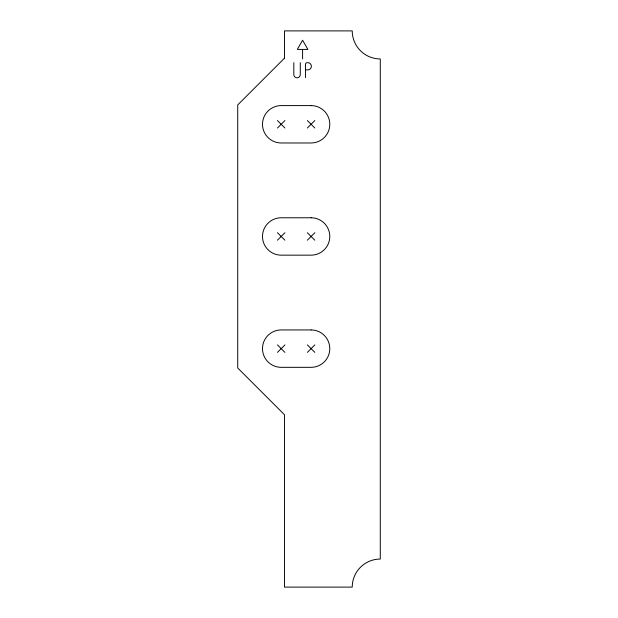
<?xml version="1.0" encoding="UTF-8"?>
<svg xmlns="http://www.w3.org/2000/svg" width="618" height="618" viewBox="0 0 618 618"><rect width="100%" height="100%" fill="white"/><g stroke="black" fill="none" stroke-linecap="round" stroke-linejoin="round"><path stroke-width="0.93" d="M277.451 128.026L284.929 120.549M307.362 128.026L314.84 120.549M277.451 240.201L284.929 232.723M307.362 240.201L314.84 232.723M277.451 352.376L284.929 344.898M307.362 352.376L314.84 344.898M302.217 49.417L297.297 49.417L302.596 40.247L307.888 49.417L302.596 49.417L302.596 58.942M305.848 69.888L307.772 69.888A3.608 3.608 0 0 0 311.379 66.288A3.608 3.608 0 0 0 307.772 62.681L307.223 62.681A1.754 1.754 0 0 0 305.47 64.434L305.47 77.636M307.362 120.549L314.84 128.026M277.451 120.549L284.929 128.026M307.362 232.723L314.84 240.201M277.451 232.723L284.929 240.201M307.362 344.898L314.84 352.376M277.451 344.898L284.929 352.376M300.278 62.681L300.278 74.569A3.237 3.237 0 0 1 297.042 77.798A3.237 3.237 0 0 1 293.813 74.569L293.813 62.681M284.465 58.185L237.721 104.929L237.721 367.996L284.465 414.732L284.465 587.1L352.237 587.1A28.042 28.042 0 0 1 380.279 559.058L380.279 58.942A28.042 28.042 0 0 1 352.237 30.9L284.465 30.9L284.465 58.185M311.101 105.593L281.19 105.593A18.694 18.694 0 0 0 262.495 124.288A18.694 18.694 0 0 0 281.19 142.982L311.101 142.982A18.694 18.694 0 0 0 329.796 124.288A18.694 18.694 0 0 0 311.101 105.593M311.101 217.768L281.19 217.768A18.694 18.694 0 0 0 262.495 236.462A18.694 18.694 0 0 0 281.19 255.157L311.101 255.157A18.694 18.694 0 0 0 329.796 236.462A18.694 18.694 0 0 0 311.101 217.768M311.101 329.942L281.19 329.942A18.694 18.694 0 0 0 262.495 348.637A18.694 18.694 0 0 0 281.19 367.331L311.101 367.331A18.694 18.694 0 0 0 329.796 348.637A18.694 18.694 0 0 0 311.101 329.942"/></g></svg>
